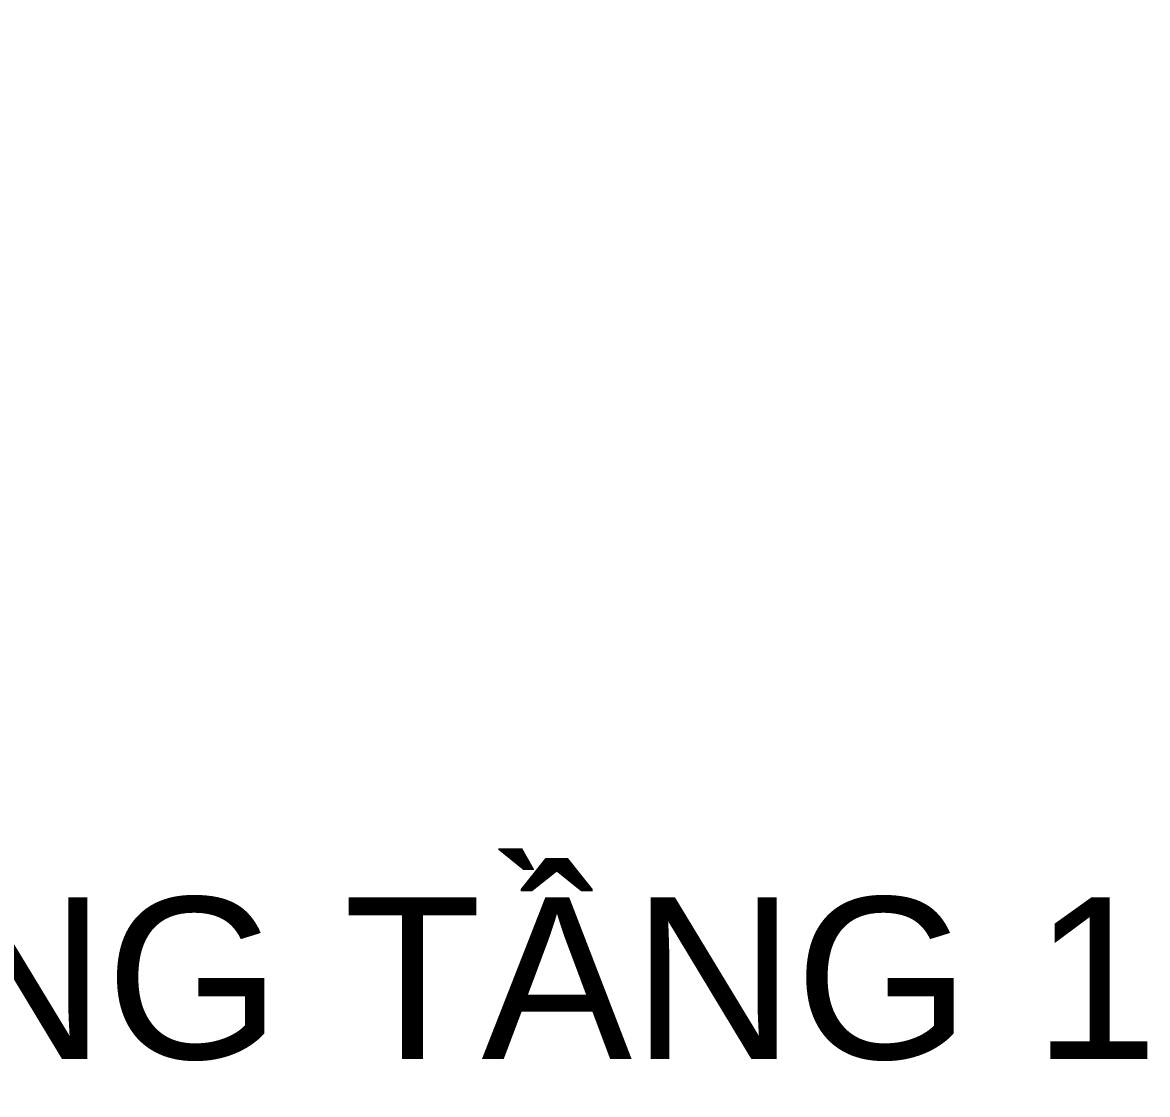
# Model space of a CAD drawing. Header units: metres. Extents: x 568006 to 1139366, y 2064802 to 4131555.
# Drawn here: x 568671.7 to 568880.7, y 2065753.9 to 2065953 of the extents above; entities that cross this region are included whole.
import ezdxf
from ezdxf.enums import TextEntityAlignment as Align
from ezdxf.xclip import XClip

# ---------------------------------------------------------------- set-up
doc = ezdxf.new("R2010")
doc.units = ezdxf.units.M
doc.header["$XCLIPFRAME"] = 0
doc.linetypes.add('ACAD_ISO10W100', pattern=[18.5, 12, -3, 0.5, -3])
for name, color, linetype in [('ghi_chu', 7, 'CONTINUOUS'), ('TEXT25', 2, 'CONTINUOUS'), ('TimDg', 222, 'CONTINUOUS')]:
    doc.layers.add(name, color=color, linetype=linetype)
doc.layers.add('hung-demlonha', color=7, linetype='CONTINUOUS', lineweight=15)
doc.styles.add('QH1', font='arialbd.ttf', dxfattribs={"width": 0.8})

# ---------------------------------------------------------------- blocks, each defined once
blk = doc.blocks.new('tmbc_khub')
at = {"layer": 'TimDg', "linetype": 'ACAD_ISO10W100', "ltscale": 0.75}
blk.add_lwpolyline([(107.543, -124.133), (15.376, 133.515), (-122.04, 513.448), (-178.345, 685.867)], dxfattribs=at)
at = {"layer": 'hung-demlonha', "color": 7, "ltscale": 5, "style": 'QH1', "width": 0.65}
for tag, p in [('BT04', (-109.598, 191.643)), ('BT06', (-305.798, 171.199)), ('BT05', (-282.572, 137.244))]:
    blk.add_attdef(tag, text='', height=3.96, rotation=0, dxfattribs=at).set_placement(p, align=Align.CENTER)

msp = doc.modelspace()

# ---------------------------------------------------------------- block references
at = {"layer": 'ghi_chu'}
ref = msp.add_blockref('tmbc_khub', (568716.38, 2065955.24), dxfattribs=at)
XClip(ref).set_block_clipping_path([(-391.9901366149, 0), (0, 477.830198009)])

# ---------------------------------------------------------------- texts
at = {"layer": 'TEXT25', "color": 2, "insert": (568625.44, 2065772.24), "char_height": 30, "width": 550.9718, "attachment_point": 5, "line_spacing_factor": 0.72}
msp.add_mtext('{\\fArial|b0|i0|c0|p34;TỔNG MẶT BẰNG TẦNG 1}', dxfattribs=at)

doc.saveas('drawing.dxf')
